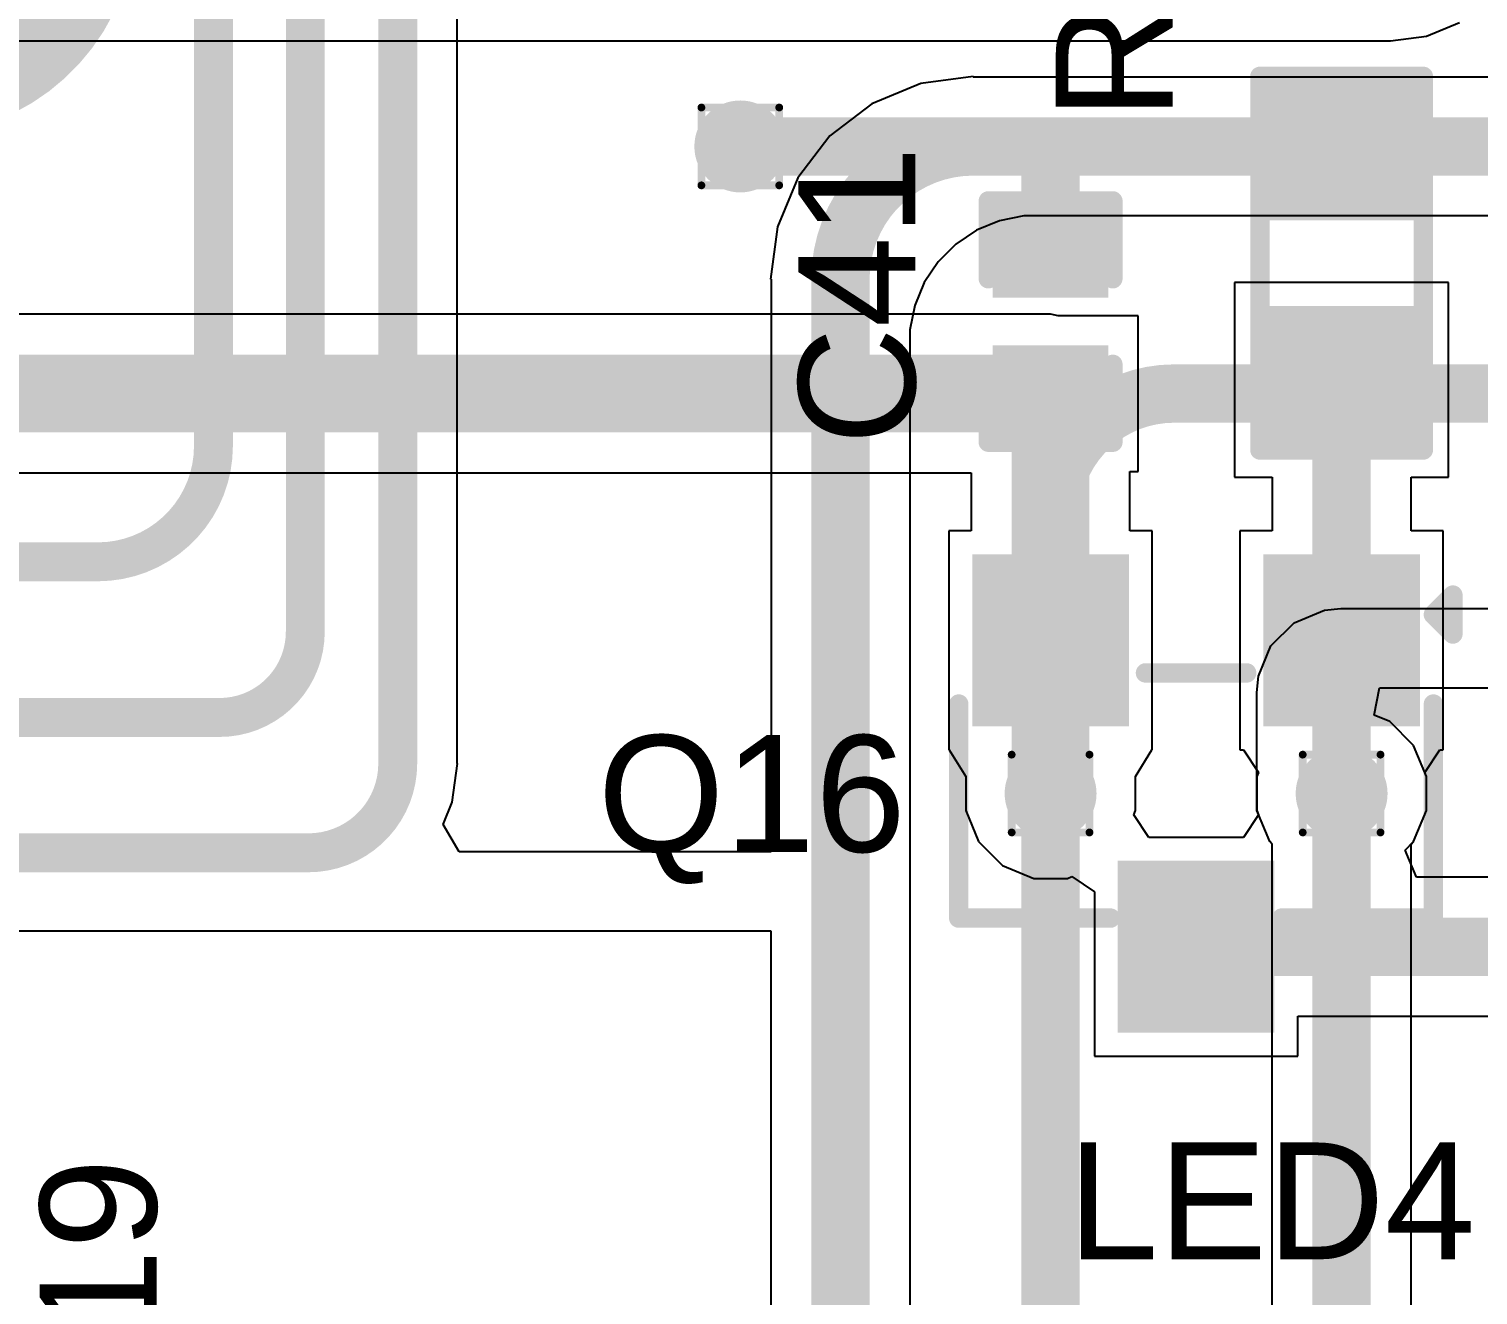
# Model space of a CAD drawing. Header units: inches. Extents: x -40 to 219, y 2 to 133.
# Drawn here: x 55.31 to 64.77, y 30.55 to 38.82 of the extents above; entities that cross this region are included whole.
import ezdxf

# ---------------------------------------------------------------- set-up
doc = ezdxf.new("R2010")
doc.units = ezdxf.units.IN
for name, color, linetype in [('Bottom Layer', 5, 'Continuous'), ('Drill Drawing', 1, 'Continuous'), ('Top Layer', 1, 'Continuous'), ('Top Overlay', 2, 'Continuous'), ('Top Paste', 8, 'Continuous'), ('Top Solder', 216, 'Continuous'), ('Via Holes', 16, 'Continuous')]:
    doc.layers.add(name, color=color, linetype=linetype)
doc.styles.add('Arial', font='', dxfattribs={"height": 0.2})
doc.styles.get('Arial').set_extended_font_data('Arial')

# ---------------------------------------------------------------- blocks, each defined once
blk = doc.blocks.new('R___0603_40')
at = {"layer": 'Top Layer'}
for points in [[(-0.381, 0.4445), (-0.381, -0.4445), (-1.143, -0.4445), (-1.143, 0.4445)], [(1.143, 0.4445), (1.143, -0.4445), (0.381, -0.4445), (0.381, 0.4445)]]:
    blk.add_hatch(color=1, dxfattribs=at).paths.add_polyline_path(points)
at = {"layer": 'Top Paste'}
for points in [[(-0.381, 0.4445), (-0.381, -0.4445), (-1.143, -0.4445), (-1.143, 0.4445)], [(1.143, 0.4445), (1.143, -0.4445), (0.381, -0.4445), (0.381, 0.4445)]]:
    blk.add_hatch(color=8, dxfattribs=at).paths.add_polyline_path(points)
at = {"layer": 'Top Solder'}
for points in [[(-0.2794, 0.5461), (-0.2794, -0.5461), (-1.2446, -0.5461), (-1.2446, 0.5461)], [(1.2446, 0.5461), (1.2446, -0.5461), (0.2794, -0.5461), (0.2794, 0.5461)]]:
    blk.add_hatch(color=216, dxfattribs=at).paths.add_polyline_path(points)
at = {"layer": 'Top Overlay'}
for points in [[(1.2192, 0.5334, 0.127, 0.127, 0), (-1.2192, 0.5334, 0.127, 0.127, 0)], [(-1.2192, -0.5334, 0.127, 0.127, 0), (-1.2192, 0.5334, 0.127, 0.127, 0)], [(1.2192, -0.5334, 0.127, 0.127, 0), (1.2192, 0.5334, 0.127, 0.127, 0)], [(1.2192, -0.5334, 0.127, 0.127, 0), (-1.2192, -0.5334, 0.127, 0.127, 0)]]:
    blk.add_lwpolyline(points, format="xyseb", dxfattribs=at)
for points in [[(-1.25095, 0.5334, 0.0635, 0.0635, 1), (-1.18745, 0.5334, 0.0635, 0.0635, 1)], [(-1.25095, 0.5334, 0.0635, 0.0635, 1), (-1.18745, 0.5334, 0.0635, 0.0635, 1)], [(1.18745, 0.5334, 0.0635, 0.0635, 1), (1.25095, 0.5334, 0.0635, 0.0635, 1)], [(1.18745, 0.5334, 0.0635, 0.0635, 1), (1.25095, 0.5334, 0.0635, 0.0635, 1)], [(-1.25095, -0.5334, 0.0635, 0.0635, 1), (-1.18745, -0.5334, 0.0635, 0.0635, 1)], [(-1.25095, -0.5334, 0.0635, 0.0635, 1), (-1.18745, -0.5334, 0.0635, 0.0635, 1)], [(1.18745, -0.5334, 0.0635, 0.0635, 1), (1.25095, -0.5334, 0.0635, 0.0635, 1)], [(1.18745, -0.5334, 0.0635, 0.0635, 1), (1.25095, -0.5334, 0.0635, 0.0635, 1)]]:
    blk.add_lwpolyline(points, format="xyseb", close=True, dxfattribs=at)
blk = doc.blocks.new('SOT_23_120')
at = {"layer": 'Top Layer'}
for points in [[(-0.41, 1.46), (0.41, 1.46), (0.41, 0.54), (-0.41, 0.54)], [(-1.36, -0.54), (-0.54, -0.54), (-0.54, -1.46), (-1.36, -1.46)], [(0.54, -0.54), (1.36, -0.54), (1.36, -1.46), (0.54, -1.46)]]:
    blk.add_hatch(color=1, dxfattribs=at).paths.add_polyline_path(points)
at = {"layer": 'Top Paste'}
for points in [[(-0.41, 1.46), (0.41, 1.46), (0.41, 0.54), (-0.41, 0.54)], [(-1.36, -0.54), (-0.54, -0.54), (-0.54, -1.46), (-1.36, -1.46)], [(0.54, -0.54), (1.36, -0.54), (1.36, -1.46), (0.54, -1.46)]]:
    blk.add_hatch(color=8, dxfattribs=at).paths.add_polyline_path(points)
at = {"layer": 'Top Solder'}
for points in [[(-0.5116, 1.5616), (0.5116, 1.5616), (0.5116, 0.4384), (-0.5116, 0.4384)], [(-1.4616, -0.4384), (-0.4384, -0.4384), (-0.4384, -1.5616), (-1.4616, -1.5616)], [(0.4384, -0.4384), (1.4616, -0.4384), (1.4616, -1.5616), (0.4384, -1.5616)]]:
    blk.add_hatch(color=216, dxfattribs=at).paths.add_polyline_path(points)
at = {"layer": 'Top Overlay'}
for points in [[(-1.5494, 0.8128, 0.127, 0.127, 0), (-1.5494, -0.5842, 0.127, 0.127, 0)], [(-0.5588, 0.8128, 0.127, 0.127, 0), (-1.5494, 0.8128, 0.127, 0.127, 0)], [(1.5494, 0.8128, 0.127, 0.127, 0), (0.5588, 0.8128, 0.127, 0.127, 0)], [(1.5494, -0.5842, 0.127, 0.127, 0), (1.5494, 0.8128, 0.127, 0.127, 0)], [(0.3302, -0.7874, 0.127, 0.127, 0), (-0.3302, -0.7874, 0.127, 0.127, 0)], [(-1.5494, -1.1684, 0.127, 0.127, 0), (-1.6764, -1.0414, 0.127, 0.127, 0)], [(-1.6764, -1.0414, 0.127, 0.127, 0), (-1.6764, -1.2954, 0.127, 0.127, 0)], [(-1.5494, -1.1684, 0.127, 0.127, 0), (-1.6764, -1.2954, 0.127, 0.127, 0)]]:
    blk.add_lwpolyline(points, format="xyseb", dxfattribs=at)
for points in [[(-1.5812, 0.8128, 0.0635, 0.0635, 1), (-1.5176, 0.8128, 0.0635, 0.0635, 1)], [(-1.5812, 0.8128, 0.0635, 0.0635, 1), (-1.5176, 0.8128, 0.0635, 0.0635, 1)], [(-0.5905, 0.8128, 0.0635, 0.0635, 1), (-0.5271, 0.8128, 0.0635, 0.0635, 1)], [(0.5271, 0.8128, 0.0635, 0.0635, 1), (0.5905, 0.8128, 0.0635, 0.0635, 1)], [(1.5176, 0.8128, 0.0635, 0.0635, 1), (1.5812, 0.8128, 0.0635, 0.0635, 1)], [(1.5176, 0.8128, 0.0635, 0.0635, 1), (1.5812, 0.8128, 0.0635, 0.0635, 1)], [(-1.5812, -0.5842, 0.0635, 0.0635, 1), (-1.5177, -0.5842, 0.0635, 0.0635, 1)], [(1.5177, -0.5842, 0.0635, 0.0635, 1), (1.5812, -0.5842, 0.0635, 0.0635, 1)], [(-0.3619, -0.7874, 0.0635, 0.0635, 1), (-0.2984, -0.7874, 0.0635, 0.0635, 1)], [(0.2984, -0.7874, 0.0635, 0.0635, 1), (0.3619, -0.7874, 0.0635, 0.0635, 1)], [(-1.7082, -1.0414, 0.0635, 0.0635, 1), (-1.6446, -1.0414, 0.0635, 0.0635, 1)], [(-1.7082, -1.0414, 0.0635, 0.0635, 1), (-1.6446, -1.0414, 0.0635, 0.0635, 1)], [(-1.5812, -1.1684, 0.0635, 0.0635, 1), (-1.5176, -1.1684, 0.0635, 0.0635, 1)], [(-1.5812, -1.1684, 0.0635, 0.0635, 1), (-1.5176, -1.1684, 0.0635, 0.0635, 1)], [(-1.7082, -1.2954, 0.0635, 0.0635, 1), (-1.6446, -1.2954, 0.0635, 0.0635, 1)], [(-1.7082, -1.2954, 0.0635, 0.0635, 1), (-1.6446, -1.2954, 0.0635, 0.0635, 1)]]:
    blk.add_lwpolyline(points, format="xyseb", close=True, dxfattribs=at)
blk = doc.blocks.new('C___0402_171')
at = {"layer": 'Top Layer'}
for points in [[(-0.7239, -0.3175), (-0.7239, 0.3175), (-0.2159, 0.3175), (-0.2159, -0.3175)], [(0.2159, -0.3175), (0.2159, 0.3175), (0.7239, 0.3175), (0.7239, -0.3175)]]:
    blk.add_hatch(color=1, dxfattribs=at).paths.add_polyline_path(points)
at = {"layer": 'Top Paste'}
for points in [[(-0.7239, -0.3175), (-0.7239, 0.3175), (-0.2159, 0.3175), (-0.2159, -0.3175)], [(0.2159, -0.3175), (0.2159, 0.3175), (0.7239, 0.3175), (0.7239, -0.3175)]]:
    blk.add_hatch(color=8, dxfattribs=at).paths.add_polyline_path(points)
at = {"layer": 'Top Solder'}
for points in [[(-0.7839, -0.3775), (-0.7839, 0.3775), (-0.1559, 0.3775), (-0.1559, -0.3775)], [(0.1559, -0.3775), (0.1559, 0.3775), (0.7839, 0.3775), (0.7839, -0.3775)]]:
    blk.add_hatch(color=216, dxfattribs=at).paths.add_polyline_path(points)
at = {"layer": 'Top Overlay'}
for points in [[(-0.7874, -0.4064, 0.127, 0.127, 0), (-0.7874, 0.4064, 0.127, 0.127, 0)], [(-0.2794, 0.4064, 0.127, 0.127, 0), (-0.7874, 0.4064, 0.127, 0.127, 0)], [(0.7874, 0.4064, 0.127, 0.127, 0), (0.2794, 0.4064, 0.127, 0.127, 0)], [(0.7874, -0.4064, 0.127, 0.127, 0), (0.7874, 0.4064, 0.127, 0.127, 0)], [(-0.2794, -0.4064, 0.127, 0.127, 0), (-0.7874, -0.4064, 0.127, 0.127, 0)], [(0.7874, -0.4064, 0.127, 0.127, 0), (0.2794, -0.4064, 0.127, 0.127, 0)]]:
    blk.add_lwpolyline(points, format="xyseb", dxfattribs=at)
for points in [[(-0.8191, 0.4064, 0.0635, 0.0635, 1), (-0.7556, 0.4064, 0.0635, 0.0635, 1)], [(-0.8191, 0.4064, 0.0635, 0.0635, 1), (-0.7556, 0.4064, 0.0635, 0.0635, 1)], [(-0.3111, 0.4064, 0.0635, 0.0635, 1), (-0.2477, 0.4064, 0.0635, 0.0635, 1)], [(0.2477, 0.4064, 0.0635, 0.0635, 1), (0.3111, 0.4064, 0.0635, 0.0635, 1)], [(0.7556, 0.4064, 0.0635, 0.0635, 1), (0.8191, 0.4064, 0.0635, 0.0635, 1)], [(0.7556, 0.4064, 0.0635, 0.0635, 1), (0.8191, 0.4064, 0.0635, 0.0635, 1)], [(-0.8191, -0.4064, 0.0635, 0.0635, 1), (-0.7556, -0.4064, 0.0635, 0.0635, 1)], [(-0.8191, -0.4064, 0.0635, 0.0635, 1), (-0.7556, -0.4064, 0.0635, 0.0635, 1)], [(-0.3111, -0.4064, 0.0635, 0.0635, 1), (-0.2477, -0.4064, 0.0635, 0.0635, 1)], [(0.2477, -0.4064, 0.0635, 0.0635, 1), (0.3111, -0.4064, 0.0635, 0.0635, 1)], [(0.7556, -0.4064, 0.0635, 0.0635, 1), (0.8191, -0.4064, 0.0635, 0.0635, 1)], [(0.7556, -0.4064, 0.0635, 0.0635, 1), (0.8191, -0.4064, 0.0635, 0.0635, 1)]]:
    blk.add_lwpolyline(points, format="xyseb", close=True, dxfattribs=at)

msp = doc.modelspace()

# ---------------------------------------------------------------- hatches: boundary and pattern name
at = {"layer": 'Bottom Layer'}
h = msp.add_hatch(color=5, dxfattribs=at)
edge = h.paths.add_edge_path()
edge.add_arc((59.9568, 38.0497), 0.3, 0, 360)
h = msp.add_hatch(color=5, dxfattribs=at)
edge = h.paths.add_edge_path()
edge.add_arc((61.9825, 33.8259), 0.3, 0, 360)
h = msp.add_hatch(color=5, dxfattribs=at)
edge = h.paths.add_edge_path()
edge.add_arc((63.8825, 33.8259), 0.3, 0, 360)
at = {"layer": 'Top Layer'}
h = msp.add_hatch(color=1, dxfattribs=at)
edge = h.paths.add_edge_path()
edge.add_arc((59.9568, 38.0497), 0.3, 0, 360)
h = msp.add_hatch(color=1, dxfattribs=at)
edge = h.paths.add_edge_path()
edge.add_arc((61.9825, 33.8259), 0.3, 0, 360)
h = msp.add_hatch(color=1, dxfattribs=at)
edge = h.paths.add_edge_path()
edge.add_arc((63.8825, 33.8259), 0.3, 0, 360)
at = {"layer": 'Via Holes'}
h = msp.add_hatch(color=7, dxfattribs=at)
edge = h.paths.add_edge_path()
edge.add_arc((59.9568, 38.0497), 0.15, 0, 360)
h = msp.add_hatch(color=7, dxfattribs=at)
edge = h.paths.add_edge_path()
edge.add_arc((61.9825, 33.8259), 0.15, 0, 360)
h = msp.add_hatch(color=7, dxfattribs=at)
edge = h.paths.add_edge_path()
edge.add_arc((63.8825, 33.8259), 0.15, 0, 360)

# ---------------------------------------------------------------- linework, layer by layer
at = {"layer": 'Bottom Layer'}
for p, q in [((58.1089, 34.022), (58.1089, 39.2738)), ((61.4766, 38.5055), (61.1345, 38.4605)), ((61.4766, 38.5029), (61.4766, 38.5055)), ((61.1345, 38.4605), (60.8156, 38.3284)), ((65.2809, 38.5029), (61.4766, 38.5029)), ((60.8156, 38.3284), (60.5418, 38.1183)), ((60.5418, 38.1183), (60.3317, 37.8445)), ((60.3317, 37.8445), (60.1997, 37.5256)), ((61.6487, 37.5647), (61.4984, 37.5025)), ((61.8083, 37.5965), (61.6487, 37.5647)), ((61.8896, 37.5965), (61.8083, 37.5965)), ((65.2809, 37.5965), (61.8896, 37.5965)), ((60.1997, 37.5256), (60.1546, 37.1835)), ((61.4984, 37.5025), (61.3631, 37.4121)), ((61.3631, 37.4121), (61.248, 37.297)), ((61.248, 37.297), (61.1576, 37.1617)), ((60.1546, 37.1835), (60.1572, 37.1835)), ((60.1572, 37.1835), (60.1572, 33.4463)), ((61.1576, 37.1617), (61.0954, 37.0114)), ((61.0954, 37.0114), (61.0636, 36.8518)), ((61.0636, 36.8518), (61.0636, 36.7705)), ((61.0636, 36.7705), (61.0636, 36.7705)), ((61.0636, 36.7705), (61.0636, 30.3164)), ((63.5722, 34.9412), (63.7699, 35.0231)), ((63.7699, 35.0231), (63.8769, 35.0336)), ((63.8769, 35.0336), (63.8769, 35.0336)), ((63.8769, 35.0336), (68.7561, 35.0336)), ((63.4209, 34.7899), (63.5722, 34.9412)), ((63.3391, 34.5922), (63.4209, 34.7899)), ((63.3285, 34.4852), (63.3391, 34.5922)), ((63.3285, 33.7157), (63.3285, 34.4852)), ((64.0943, 34.3378), (64.1297, 34.5156)), ((64.1297, 34.5156), (68.7561, 34.5156)), ((64.1963, 34.2956), (64.0943, 34.3378)), ((64.3522, 34.1397), (64.1963, 34.2956)), ((64.4365, 33.9361), (64.3522, 34.1397)), ((58.0766, 33.7704), (58.1097, 34.022)), ((58.1097, 34.022), (58.1089, 34.022)), ((64.4365, 33.7157), (64.4365, 33.9361)), ((58.016, 33.6241), (58.0766, 33.7704)), ((63.4129, 33.5121), (63.3285, 33.7157)), ((64.3522, 33.5121), (64.4365, 33.7157)), ((58.1223, 33.4463), (58.016, 33.6241)), ((63.4293, 33.4956), (63.4129, 33.5121)), ((63.4293, 20.2701), (63.4293, 33.4956)), ((64.3357, 33.4956), (64.3522, 33.5121)), ((64.3357, 27.787), (64.3357, 33.4956)), ((60.1572, 33.4463), (58.1223, 33.4463)), ((60.1572, 32.9284), (41.3683, 32.9284)), ((60.1572, 30.2925), (60.1572, 32.9284))]:
    msp.add_line(p, q, dxfattribs=at)
for points in [[(56.517, 36.0933, 0.254, 0.254, 0), (56.517, 44.6056, 0.254, 0.254, 0)], [(57.1167, 34.882, 0.254, 0.254, 0), (57.1167, 40.4457, 0.254, 0.254, 0)], [(55.6962, 39.5547, 0.635, 0.635, -0.414214), (54.5787, 38.4372, 0.635, 0.635, 0)], [(57.7204, 34.022, 0.254, 0.254, 0), (57.7204, 39.2738, 0.254, 0.254, 0)], [(60.6104, 37.1835, 0.381, 0.381, -0.414214), (61.4766, 38.0497, 0.381, 0.381, 0)], [(61.4766, 38.0497, 0.381, 0.381, 0), (65.6111, 38.0497, 0.381, 0.381, 0)], [(60.6104, 29.9742, 0.381, 0.381, 0), (60.6104, 37.1835, 0.381, 0.381, 0)], [(61.9825, 35.6313, 0.381, 0.381, -0.414214), (62.788, 36.4368, 0.381, 0.381, 0)], [(62.788, 36.4368, 0.381, 0.381, 0), (72.351, 36.4368, 0.381, 0.381, 0)], [(56.517, 36.0933, 0.254, 0.254, -0.414214), (55.7621, 35.3384, 0.254, 0.254, 0)], [(61.9825, 33.8259, 0.381, 0.381, 0), (61.9825, 35.6313, 0.381, 0.381, 0)], [(54.1223, 35.3384, 0.254, 0.254, 0), (55.7621, 35.3384, 0.254, 0.254, 0)], [(57.1167, 34.882, 0.254, 0.254, -0.414214), (56.5571, 34.3224, 0.254, 0.254, 0)], [(43.4214, 34.3224, 0.254, 0.254, 0), (56.5571, 34.3224, 0.254, 0.254, 0)], [(57.7204, 34.022, 0.254, 0.254, -0.414214), (57.1375, 33.4391, 0.254, 0.254, 0)], [(61.9825, 21.2776, 0.381, 0.381, 0), (61.9825, 33.8259, 0.381, 0.381, 0)], [(63.8825, 27.787, 0.381, 0.381, 0), (63.8825, 33.8259, 0.381, 0.381, 0)], [(41.6512, 33.4391, 0.254, 0.254, 0), (57.1375, 33.4391, 0.254, 0.254, 0)]]:
    msp.add_lwpolyline(points, format="xyseb", dxfattribs=at)
for points in [[(61.3814, 38.0497, 0.1905, 0.1905, 1), (61.5719, 38.0497, 0.1905, 0.1905, 1)], [(61.3814, 38.0497, 0.1905, 0.1905, 1), (61.5719, 38.0497, 0.1905, 0.1905, 1)], [(60.5152, 37.1835, 0.1905, 0.1905, 1), (60.7057, 37.1835, 0.1905, 0.1905, 1)], [(60.5152, 37.1835, 0.1905, 0.1905, 1), (60.7057, 37.1835, 0.1905, 0.1905, 1)], [(62.6927, 36.4368, 0.1905, 0.1905, 1), (62.8832, 36.4368, 0.1905, 0.1905, 1)], [(62.6927, 36.4368, 0.1905, 0.1905, 1), (62.8832, 36.4368, 0.1905, 0.1905, 1)], [(56.4535, 36.0933, 0.127, 0.127, 1), (56.5805, 36.0933, 0.127, 0.127, 1)], [(56.4535, 36.0933, 0.127, 0.127, 1), (56.5805, 36.0933, 0.127, 0.127, 1)], [(61.8873, 35.6313, 0.1905, 0.1905, 1), (62.0778, 35.6313, 0.1905, 0.1905, 1)], [(61.8873, 35.6313, 0.1905, 0.1905, 1), (62.0778, 35.6313, 0.1905, 0.1905, 1)], [(55.6986, 35.3384, 0.127, 0.127, 1), (55.8256, 35.3384, 0.127, 0.127, 1)], [(55.6986, 35.3384, 0.127, 0.127, 1), (55.8256, 35.3384, 0.127, 0.127, 1)], [(57.0532, 34.882, 0.127, 0.127, 1), (57.1802, 34.882, 0.127, 0.127, 1)], [(57.0532, 34.882, 0.127, 0.127, 1), (57.1802, 34.882, 0.127, 0.127, 1)], [(56.4936, 34.3224, 0.127, 0.127, 1), (56.6206, 34.3224, 0.127, 0.127, 1)], [(56.4936, 34.3224, 0.127, 0.127, 1), (56.6206, 34.3224, 0.127, 0.127, 1)], [(57.6569, 34.022, 0.127, 0.127, 1), (57.7839, 34.022, 0.127, 0.127, 1)], [(57.6569, 34.022, 0.127, 0.127, 1), (57.7839, 34.022, 0.127, 0.127, 1)], [(61.8873, 33.8259, 0.1905, 0.1905, 1), (62.0778, 33.8259, 0.1905, 0.1905, 1)], [(61.8873, 33.8259, 0.1905, 0.1905, 1), (62.0778, 33.8259, 0.1905, 0.1905, 1)], [(63.7873, 33.8259, 0.1905, 0.1905, 1), (63.9778, 33.8259, 0.1905, 0.1905, 1)], [(57.074, 33.4391, 0.127, 0.127, 1), (57.201, 33.4391, 0.127, 0.127, 1)], [(57.074, 33.4391, 0.127, 0.127, 1), (57.201, 33.4391, 0.127, 0.127, 1)]]:
    msp.add_lwpolyline(points, format="xyseb", close=True, dxfattribs=at)
at = {"layer": 'Drill Drawing'}
for points in [[(59.7028, 38.3037, 0.0508, 0.0508, 0), (60.2108, 38.3037, 0.0508, 0.0508, 0)], [(59.7028, 37.7957, 0.0508, 0.0508, 0), (59.7028, 38.3037, 0.0508, 0.0508, 0)], [(60.2108, 37.7957, 0.0508, 0.0508, 0), (60.2108, 38.3037, 0.0508, 0.0508, 0)], [(59.7028, 37.7957, 0.0508, 0.0508, 0), (60.2108, 37.7957, 0.0508, 0.0508, 0)], [(61.7285, 34.0799, 0.0508, 0.0508, 0), (62.2365, 34.0799, 0.0508, 0.0508, 0)], [(61.7285, 33.5719, 0.0508, 0.0508, 0), (61.7285, 34.0799, 0.0508, 0.0508, 0)], [(62.2365, 33.5719, 0.0508, 0.0508, 0), (62.2365, 34.0799, 0.0508, 0.0508, 0)], [(63.6285, 34.0799, 0.0508, 0.0508, 0), (64.1365, 34.0799, 0.0508, 0.0508, 0)], [(63.6285, 33.5719, 0.0508, 0.0508, 0), (63.6285, 34.0799, 0.0508, 0.0508, 0)], [(64.1365, 33.5719, 0.0508, 0.0508, 0), (64.1365, 34.0799, 0.0508, 0.0508, 0)], [(61.7285, 33.5719, 0.0508, 0.0508, 0), (62.2365, 33.5719, 0.0508, 0.0508, 0)], [(63.6285, 33.5719, 0.0508, 0.0508, 0), (64.1365, 33.5719, 0.0508, 0.0508, 0)]]:
    msp.add_lwpolyline(points, format="xyseb", dxfattribs=at)
for points in [[(59.6901, 38.3037, 0.0254, 0.0254, 1), (59.7155, 38.3037, 0.0254, 0.0254, 1)], [(59.6901, 38.3037, 0.0254, 0.0254, 1), (59.7155, 38.3037, 0.0254, 0.0254, 1)], [(60.1981, 38.3037, 0.0254, 0.0254, 1), (60.2235, 38.3037, 0.0254, 0.0254, 1)], [(60.1981, 38.3037, 0.0254, 0.0254, 1), (60.2235, 38.3037, 0.0254, 0.0254, 1)], [(59.6901, 37.7957, 0.0254, 0.0254, 1), (59.7155, 37.7957, 0.0254, 0.0254, 1)], [(59.6901, 37.7957, 0.0254, 0.0254, 1), (59.7155, 37.7957, 0.0254, 0.0254, 1)], [(60.1981, 37.7957, 0.0254, 0.0254, 1), (60.2235, 37.7957, 0.0254, 0.0254, 1)], [(60.1981, 37.7957, 0.0254, 0.0254, 1), (60.2235, 37.7957, 0.0254, 0.0254, 1)], [(61.7158, 34.0799, 0.0254, 0.0254, 1), (61.7412, 34.0799, 0.0254, 0.0254, 1)], [(61.7158, 34.0799, 0.0254, 0.0254, 1), (61.7412, 34.0799, 0.0254, 0.0254, 1)], [(62.2238, 34.0799, 0.0254, 0.0254, 1), (62.2492, 34.0799, 0.0254, 0.0254, 1)], [(62.2238, 34.0799, 0.0254, 0.0254, 1), (62.2492, 34.0799, 0.0254, 0.0254, 1)], [(63.6158, 34.0799, 0.0254, 0.0254, 1), (63.6412, 34.0799, 0.0254, 0.0254, 1)], [(63.6158, 34.0799, 0.0254, 0.0254, 1), (63.6412, 34.0799, 0.0254, 0.0254, 1)], [(64.1238, 34.0799, 0.0254, 0.0254, 1), (64.1492, 34.0799, 0.0254, 0.0254, 1)], [(64.1238, 34.0799, 0.0254, 0.0254, 1), (64.1492, 34.0799, 0.0254, 0.0254, 1)], [(61.7158, 33.5719, 0.0254, 0.0254, 1), (61.7412, 33.5719, 0.0254, 0.0254, 1)], [(61.7158, 33.5719, 0.0254, 0.0254, 1), (61.7412, 33.5719, 0.0254, 0.0254, 1)], [(62.2238, 33.5719, 0.0254, 0.0254, 1), (62.2492, 33.5719, 0.0254, 0.0254, 1)], [(62.2238, 33.5719, 0.0254, 0.0254, 1), (62.2492, 33.5719, 0.0254, 0.0254, 1)], [(63.6158, 33.5719, 0.0254, 0.0254, 1), (63.6412, 33.5719, 0.0254, 0.0254, 1)], [(63.6158, 33.5719, 0.0254, 0.0254, 1), (63.6412, 33.5719, 0.0254, 0.0254, 1)], [(64.1238, 33.5719, 0.0254, 0.0254, 1), (64.1492, 33.5719, 0.0254, 0.0254, 1)], [(64.1238, 33.5719, 0.0254, 0.0254, 1), (64.1492, 33.5719, 0.0254, 0.0254, 1)]]:
    msp.add_lwpolyline(points, format="xyseb", close=True, dxfattribs=at)
at = {"layer": 'Top Layer'}
for p, q in [((64.4357, 38.7691), (64.6529, 38.8591)), ((43.3019, 38.7387), (64.2026, 38.7387)), ((64.2026, 38.7385), (64.4357, 38.7691)), ((64.2026, 38.7387), (64.2026, 38.7385)), ((64.5809, 37.1607), (63.1839, 37.1607)), ((63.1839, 37.1607), (63.1839, 35.8907)), ((64.5809, 35.8907), (64.5809, 37.1607)), ((61.9825, 36.9547), (44.3248, 36.9547)), ((62.0326, 36.9448), (61.9825, 36.9547)), ((62.554, 36.9448), (62.0326, 36.9448)), ((62.554, 35.9288), (62.554, 36.9448)), ((54.5768, 35.9188), (61.4646, 35.9188)), ((61.4646, 35.9188), (61.4646, 35.5398)), ((62.5005, 35.5398), (62.5005, 35.9288)), ((62.5005, 35.9288), (62.554, 35.9288)), ((63.1839, 35.8907), (63.4293, 35.8907)), ((63.4293, 35.8907), (63.4293, 35.5398)), ((64.3357, 35.5398), (64.3357, 35.8907)), ((64.3357, 35.8907), (64.5809, 35.8907)), ((61.4646, 35.5398), (61.3184, 35.5398)), ((61.3184, 35.5398), (61.3184, 34.1118)), ((62.6464, 35.5398), (62.5005, 35.5398)), ((62.6464, 34.1118), (62.6464, 35.5398)), ((63.4293, 35.5398), (63.2184, 35.5398)), ((63.2184, 35.5398), (63.2184, 34.1118)), ((64.5464, 35.5398), (64.3357, 35.5398)), ((64.5464, 34.1118), (64.5464, 35.5398)), ((61.3184, 34.1118), (61.3209, 34.1118)), ((61.3209, 34.1118), (61.4285, 33.9361)), ((62.5365, 33.9361), (62.6441, 34.1118)), ((62.6441, 34.1118), (62.6464, 34.1118)), ((63.2184, 34.1118), (63.2413, 34.1118)), ((63.2413, 34.1118), (63.3401, 33.964)), ((64.425, 33.964), (64.5238, 34.1118)), ((64.5238, 34.1118), (64.5464, 34.1118)), ((63.3401, 33.964), (63.3285, 33.9361)), ((64.4365, 33.9361), (64.425, 33.964)), ((61.4285, 33.9361), (61.4285, 33.7157)), ((62.5365, 33.7157), (62.5365, 33.9361)), ((63.3285, 33.9361), (63.3285, 33.7157)), ((64.4365, 33.7157), (64.4365, 33.9361)), ((61.4285, 33.7157), (61.5129, 33.5121)), ((62.5249, 33.6876), (62.5365, 33.7157)), ((62.6237, 33.5398), (62.5249, 33.6876)), ((63.3402, 33.6876), (63.2414, 33.5398)), ((63.3285, 33.7157), (63.3402, 33.6876)), ((64.3522, 33.5121), (64.4365, 33.7157)), ((61.5129, 33.5121), (61.6687, 33.3563)), ((63.2414, 33.5398), (62.6237, 33.5398)), ((64.297, 33.4569), (64.3522, 33.5121)), ((64.3707, 33.2791), (64.297, 33.4569)), ((61.6687, 33.3563), (61.8723, 33.2719)), ((61.8723, 33.2719), (62.0927, 33.2719)), ((62.0927, 33.2719), (62.1206, 33.2835)), ((62.1206, 33.2835), (62.2684, 33.1847)), ((64.9126, 33.2791), (64.3707, 33.2791)), ((62.2684, 33.1847), (62.2684, 32.1118)), ((63.5964, 32.1118), (63.5964, 32.3727)), ((63.5964, 32.3727), (64.9126, 32.3727)), ((62.2684, 32.1118), (63.5964, 32.1118))]:
    msp.add_line(p, q, dxfattribs=at)
for points in [[(59.9568, 38.0497, 0.381, 0.381, 0), (61.9825, 38.0497, 0.381, 0.381, 0)], [(61.9825, 37.3766, 0.381, 0.381, 0), (61.9825, 38.0497, 0.381, 0.381, 0)], [(61.9825, 38.0497, 0.381, 0.381, 0), (63.8825, 38.0497, 0.381, 0.381, 0)], [(63.8825, 34.8259, 0.381, 0.381, 0), (63.8825, 36.5257, 0.381, 0.381, 0)], [(44.1525, 36.4368, 0.508, 0.508, 0), (61.9825, 36.4368, 0.508, 0.508, 0)], [(61.9825, 33.8259, 0.508, 0.508, 0), (61.9825, 36.4368, 0.508, 0.508, 0)], [(63.8825, 33.8259, 0.381, 0.381, 0), (63.8825, 34.8259, 0.381, 0.381, 0)], [(62.9325, 32.8259, 0.381, 0.381, 0), (65.6111, 32.8259, 0.381, 0.381, 0)]]:
    msp.add_lwpolyline(points, format="xyseb", dxfattribs=at)
for points in [[(59.8616, 38.0497, 0.1905, 0.1905, 1), (60.0521, 38.0497, 0.1905, 0.1905, 1)], [(61.8873, 38.0497, 0.1905, 0.1905, 1), (62.0778, 38.0497, 0.1905, 0.1905, 1)], [(61.8873, 38.0497, 0.1905, 0.1905, 1), (62.0778, 38.0497, 0.1905, 0.1905, 1)], [(61.8873, 38.0497, 0.1905, 0.1905, 1), (62.0778, 38.0497, 0.1905, 0.1905, 1)], [(63.7873, 38.0497, 0.1905, 0.1905, 1), (63.9778, 38.0497, 0.1905, 0.1905, 1)], [(61.8873, 37.3766, 0.1905, 0.1905, 1), (62.0778, 37.3766, 0.1905, 0.1905, 1)], [(63.7873, 36.5257, 0.1905, 0.1905, 1), (63.9778, 36.5257, 0.1905, 0.1905, 1)], [(61.8555, 36.4368, 0.254, 0.254, 1), (62.1095, 36.4368, 0.254, 0.254, 1)], [(61.8555, 36.4368, 0.254, 0.254, 1), (62.1095, 36.4368, 0.254, 0.254, 1)], [(63.7873, 34.8259, 0.1905, 0.1905, 1), (63.9778, 34.8259, 0.1905, 0.1905, 1)], [(63.7873, 34.8259, 0.1905, 0.1905, 1), (63.9778, 34.8259, 0.1905, 0.1905, 1)], [(61.8555, 33.8259, 0.254, 0.254, 1), (62.1095, 33.8259, 0.254, 0.254, 1)], [(63.7873, 33.8259, 0.1905, 0.1905, 1), (63.9778, 33.8259, 0.1905, 0.1905, 1)], [(62.8373, 32.8259, 0.1905, 0.1905, 1), (63.0278, 32.8259, 0.1905, 0.1905, 1)]]:
    msp.add_lwpolyline(points, format="xyseb", close=True, dxfattribs=at)

# ---------------------------------------------------------------- block references
for name, p, rotation in [('R___0603_40', (63.8824, 37.2877), 270), ('C___0402_171', (61.9825, 36.9067), 270), ('SOT_23_120', (62.9324, 33.8258), 180)]:
    msp.add_blockref(name, p, dxfattribs=dict(rotation=rotation))

# ---------------------------------------------------------------- texts
at = {"layer": 'Top Overlay', "style": 'Arial'}
for s, p in [('R78', (62.7784, 38.2215)), ('C41', (61.0985, 36.1007)), ('Q19', (56.1455, 29.4332))]:
    msp.add_text(s, height=0.762, rotation=90, dxfattribs=at).set_placement(p)
for s, p in [('Q16', (59.0253, 33.445)), ('LED4', (62.0934, 30.7864))]:
    msp.add_text(s, height=0.762, dxfattribs=at).set_placement(p)

doc.saveas('drawing.dxf')
